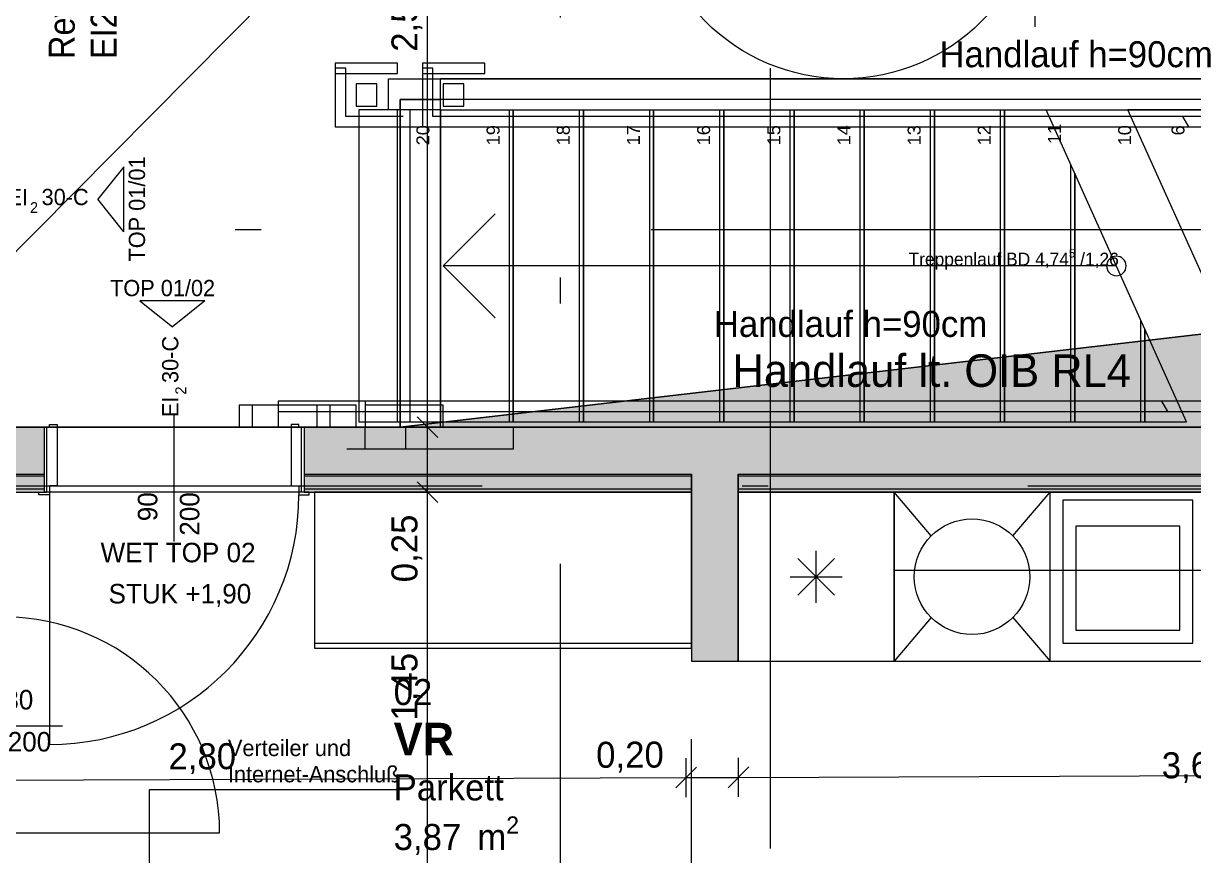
# Model space of a CAD drawing. Header units: metres. Extents: x -3.9 to 83, y -38 to 6.2.
# Drawn here: x 6.935 to 11.437, y -10.422 to -7.222 of the extents above; entities that cross this region are included whole.
import ezdxf

# ---------------------------------------------------------------- set-up
doc = ezdxf.new("R2010")
doc.units = ezdxf.units.M
doc.header["$MEASUREMENT"] = 0
doc.set_wipeout_variables(frame=1)
for name, pattern in [('Achse', [0.004, 0.002, -0.001, 0, -0.001]), ('Schnittlinie', [0.006, 0.003, -0.0015, 0, -0.0015]), ('Strichlinie eng', [0.002, 0.0015, -0.0005]), ('Untersicht', [0.001, 0.0005, -0.0005]), ('Wipeout_Contour', [1, 0, -1])]:
    doc.linetypes.add(name, pattern=pattern)
for name, color, linetype in [('0._EG PP_2_000 Achsraster', 7, 'Continuous'), ('0._EG PP_2_120 Wand Innen tragend', 7, 'Continuous'), ('0._EG PP_2_130 Wand Innen', 7, 'Continuous'), ('0._EG PP_2_210 Decke', 7, 'Continuous'), ('0._EG PP_2_220 Bodenaufbau', 7, 'Continuous'), ('0._EG PP_2_270 Deckendurchbruchsymbol', 7, 'Continuous'), ('0._EG PP_2_410 Treppe', 7, 'Continuous'), ('0._EG PP_2_450 Absturzsicherung', 7, 'Continuous'), ('0._EG PP_2_510 Möblierung', 7, 'Continuous'), ('0._EG PP_2_530 Küche', 7, 'Continuous'), ('0._EG PP_2_810 Raum', 7, 'Continuous'), ('0._EG PP_2_815 Raumbegrenzung', 7, 'Continuous'), ('0._EG PP_2_851 Marker Schnitt', 7, 'Continuous'), ('0._EG PP_2_870 Dokumentation allgemein', 7, 'Continuous'), ('0._EG PP_2_910 Allgemein Bemaßung.x', 7, 'Continuous'), ('0._EG PP_2_915 Allgemein Beschriftung.x', 7, 'Continuous'), ('0._EG PP_2_945 Einreichplan Beschriftung', 7, 'Continuous'), ('0._EG PP_2_950 Polierplan Bemaßung', 7, 'Continuous'), ('0._EG PP_2_958 Detail Beschriftung', 7, 'Continuous')]:
    doc.layers.add(name, color=color, linetype=linetype)
doc.styles.add('ERSTELLTER_STIL_1', font='arial.ttf')
doc.styles.add('ERSTELLTER_STIL_10', font='')
doc.styles.add('ERSTELLTER_STIL_2', font='')
doc.styles.add('ERSTELLTER_STIL_8', font='', dxfattribs={"width": 0.936868})
doc.styles.get('ERSTELLTER_STIL_10').set_extended_font_data('Eurostile', bold=True)
doc.styles.get('ERSTELLTER_STIL_2').set_extended_font_data('Eurostile')
doc.styles.get('ERSTELLTER_STIL_8').set_extended_font_data('Eurostile')

msp = doc.modelspace()

# ---------------------------------------------------------------- hatches: boundary and pattern name
at = {"layer": '0._EG PP_2_120 Wand Innen tragend', "linetype": 'Continuous', "lineweight": 13, "true_color": 0x3f7f02}
for points in [[(7.015, -8.775), (6.835, -8.775), (6.835, -8.955), (7.015, -8.955)], [(9.505, -8.775), (8.015, -8.775), (8.015, -8.955), (9.505, -8.955)], [(9.505, -8.775), (9.505, -9.675), (9.685, -9.675), (9.685, -8.775)], [(9.685, -8.955), (13.31, -8.955), (13.31, -8.775), (9.685, -8.775)]]:
    msp.add_hatch(color=76, dxfattribs=at).paths.add_polyline_path(points)
at = {"layer": '0._EG PP_2_120 Wand Innen tragend', "linetype": 'Continuous', "lineweight": 13, "true_color": 0xffaa00}
for points in [[(6.6475, -9.0125), (7.015, -9.0125), (7.015, -8.9625), (6.6475, -8.9625)], [(8.015, -9.0125), (9.505, -9.0125), (9.505, -8.9625), (8.015, -8.9625)], [(9.685, -9.0125), (13.31, -9.0125), (13.31, -8.9625), (9.685, -8.9625)]]:
    msp.add_hatch(color=40, dxfattribs=at).paths.add_polyline_path(points)
at = {"layer": '0._EG PP_2_120 Wand Innen tragend', "linetype": 'Continuous', "lineweight": 13, "true_color": 0xfb02fe}
for points in [[(7.015, -9.0125), (6.5975, -9.0125), (6.5975, -9.025), (7.015, -9.025)], [(8.015, -9.0125), (8.015, -9.025), (9.505, -9.025), (9.505, -9.0125)], [(9.685, -9.025), (13.31, -9.025), (13.31, -9.0125), (9.685, -9.0125)]]:
    msp.add_hatch(color=6, dxfattribs=at).paths.add_polyline_path(points)

# ---------------------------------------------------------------- linework, layer by layer
at = {"layer": '0._EG PP_2_000 Achsraster', "color": 5, "linetype": 'Achse', "lineweight": 0, "ltscale": 1000}
msp.add_line((-1.5, -9), (21, -9), dxfattribs=at)
at = {"layer": '0._EG PP_2_120 Wand Innen tragend', "color": 7, "linetype": 'Continuous', "lineweight": 13, "ltscale": 1000}
for p, q in [((7.515, -9.2141), (7.515, -8.725)), ((7.015, -8.955), (7.015, -8.9625)), ((7.015, -8.955), (7.015, -8.9625)), ((7.015, -8.955), (7.015, -8.9625)), ((8.015, -8.955), (8.015, -8.9625)), ((8.015, -8.955), (8.015, -8.9625)), ((8.015, -8.955), (8.015, -8.9625)), ((9.505, -8.9625), (9.505, -8.955)), ((9.685, -8.955), (9.685, -8.9625)), ((6.655, -8.9625), (7.015, -8.9625)), ((7.015, -8.9625), (7.015, -9.0125)), ((7.015, -8.9625), (7.015, -9.0125)), ((7.015, -8.9625), (7.015, -9.0125)), ((8.015, -8.9625), (9.505, -8.9625)), ((8.015, -8.9625), (8.015, -9.0125)), ((8.015, -8.9625), (8.015, -9.0125)), ((8.015, -8.9625), (8.015, -9.0125)), ((9.505, -9.0125), (9.505, -8.9625)), ((9.685, -8.9625), (9.685, -9.0125)), ((9.685, -8.9625), (13.31, -8.9625)), ((6.6475, -9.0125), (7.015, -9.0125)), ((7.015, -9.0125), (7.015, -9.025)), ((7.015, -9.0125), (7.015, -9.025)), ((7.015, -9.0125), (7.015, -9.025)), ((7.035, -9.035), (7.035, -9.995)), ((8.015, -9.0125), (9.505, -9.0125)), ((8.015, -9.0125), (8.015, -9.025)), ((8.015, -9.0125), (8.015, -9.025)), ((8.015, -9.0125), (8.015, -9.025)), ((9.505, -9.025), (9.505, -9.0125)), ((9.685, -9.0125), (9.685, -9.025)), ((9.685, -9.0125), (13.31, -9.0125))]:
    msp.add_line(p, q, dxfattribs=at)
at = {"layer": '0._EG PP_2_120 Wand Innen tragend', "color": 7, "linetype": 'Continuous', "lineweight": 18, "ltscale": 1000}
for p, q in [((7.015, -8.775), (7.015, -8.955)), ((7.015, -8.775), (7.015, -8.955)), ((7.015, -8.775), (7.015, -8.955)), ((8.015, -8.775), (8.015, -8.955)), ((8.015, -8.775), (8.015, -8.955)), ((8.015, -8.775), (8.015, -8.955)), ((6.835, -8.955), (7.015, -8.955)), ((8.015, -8.955), (9.505, -8.955)), ((9.685, -8.955), (13.31, -8.955))]:
    msp.add_line(p, q, dxfattribs=at)
at = {"layer": '0._EG PP_2_120 Wand Innen tragend', "color": 8, "linetype": 'Continuous', "lineweight": 13, "ltscale": 1000}
for p, q in [((8.015, -8.775), (7.015, -8.775)), ((7.025, -9.025), (7.025, -8.775)), ((7.025, -8.775), (7.035, -8.775)), ((7.035, -8.775), (7.035, -8.765)), ((7.035, -8.765), (7.065, -8.765)), ((7.065, -8.765), (7.065, -9)), ((7.965, -8.765), (7.965, -9)), ((7.995, -8.765), (7.965, -8.765)), ((7.995, -8.775), (7.995, -8.765)), ((8.005, -8.775), (7.995, -8.775)), ((8.005, -9.025), (8.005, -8.775)), ((7.065, -9), (7.035, -9)), ((7.035, -9), (7.035, -9.035)), ((7.965, -9), (7.995, -9)), ((7.995, -9), (7.995, -9.035)), ((6.995, -9.035), (6.995, -9.025)), ((6.995, -9.025), (7.025, -9.025)), ((7.035, -9.035), (6.995, -9.035)), ((8.015, -9.025), (7.015, -9.025)), ((7.995, -9.035), (8.035, -9.035)), ((8.035, -9.025), (8.005, -9.025)), ((8.035, -9.035), (8.035, -9.025))]:
    msp.add_line(p, q, dxfattribs=at)
at = {"layer": '0._EG PP_2_120 Wand Innen tragend', "color": 7, "linetype": 'Continuous', "lineweight": 18, "ltscale": 1000, "flags": 128}
for points in [[(7.015, -8.775), (6.835, -8.775)], [(9.505, -8.775), (8.015, -8.775)], [(9.685, -8.775), (9.505, -8.775)], [(13.31, -8.775), (9.685, -8.775)], [(9.505, -8.955), (9.505, -9.675)], [(9.685, -9.675), (9.685, -8.955)], [(9.505, -9.675), (9.685, -9.675)]]:
    msp.add_lwpolyline(points, dxfattribs=at)
at = {"layer": '0._EG PP_2_120 Wand Innen tragend', "color": 7, "linetype": 'Continuous', "lineweight": 13, "ltscale": 1000, "flags": 128}
for points in [[(6.835, -9.025), (7.015, -9.025)], [(8.015, -9.025), (9.505, -9.025)], [(9.685, -9.025), (13.31, -9.025)]]:
    msp.add_lwpolyline(points, dxfattribs=at)
at = {"layer": '0._EG PP_2_120 Wand Innen tragend', "color": 7, "linetype": 'Continuous', "lineweight": 13, "ltscale": 1000}
msp.add_arc((7.035, -9.035), 0.96, 270, 0, dxfattribs=at)
at = {"layer": '0._EG PP_2_130 Wand Innen', "color": 7, "linetype": 'Continuous', "lineweight": 13, "ltscale": 1000}
for p, q in [((7.085, -9.925), (6.685, -9.925)), ((6.86, -10.335), (7.69, -10.335))]:
    msp.add_line(p, q, dxfattribs=at)
msp.add_arc((6.86, -10.335), 0.83, 0, 90, dxfattribs=at)
at = {"layer": '0._EG PP_2_210 Decke', "color": 7, "linetype": 'Continuous', "lineweight": 13, "ltscale": 1000, "true_color": 0xf4f4f4, "flags": 128}
msp.add_lwpolyline([(8.385, -8.775), (8.385, -7.515), (13.13, -7.515), (13.13, -8.775)], close=True, dxfattribs=at)
at = {"layer": '0._EG PP_2_220 Bodenaufbau', "color": 7, "linetype": 'Continuous', "lineweight": 13, "ltscale": 1000, "true_color": 0xf4f4f4, "flags": 128}
for points in [[(6.835, -8.775), (8.54, -8.775), (8.54, -7.555), (8.34, -7.555), (8.34, -7.435), (12.805, -7.435), (12.805, -8.775), (13.56, -8.775), (13.56, -14.755), (15.14, -14.755), (15.14, -3.11), (13.385, -3.11), (13.385, -6.225), (10.905, -6.225), (10.905, -6.045), (8.975, -6.045), (8.975, -6.225), (6.835, -6.225)], [(0.3244, -3.915), (0.3639, -14.69), (13.56, -14.69), (13.56, -8.775), (6.835, -8.775), (6.835, -6.225), (6.415, -6.225), (6.415, -3.915)]]:
    msp.add_lwpolyline(points, close=True, dxfattribs=at)
at = {"layer": '0._EG PP_2_410 Treppe', "color": 7, "linetype": 'Untersicht', "lineweight": 18, "ltscale": 1000}
for p, q in [((8.215, -7.375), (8.135, -7.375)), ((8.135, -7.375), (8.135, -7.415)), ((8.295, -7.375), (8.215, -7.375)), ((8.375, -7.375), (8.295, -7.375)), ((8.375, -7.415), (8.375, -7.375)), ((8.175, -7.395), (8.135, -7.395)), ((8.135, -7.395), (8.135, -7.62)), ((8.135, -7.415), (8.215, -7.415)), ((8.175, -7.58), (8.175, -7.395)), ((8.215, -7.415), (8.295, -7.415)), ((8.295, -7.415), (8.375, -7.415)), ((8.215, -7.58), (8.175, -7.58)), ((11.3966, -7.58), (8.215, -7.58)), ((11.4197, -7.62), (11.3966, -7.58)), ((8.135, -7.62), (8.215, -7.62)), ((8.215, -7.62), (11.4197, -7.62)), ((7.915, -8.675), (7.915, -8.715)), ((8.215, -8.675), (7.915, -8.675)), ((11.3158, -8.675), (8.215, -8.675)), ((11.3389, -8.715), (11.3158, -8.675)), ((7.915, -8.715), (8.215, -8.715)), ((8.215, -8.715), (11.3389, -8.715))]:
    msp.add_line(p, q, dxfattribs=at)
at = {"layer": '0._EG PP_2_410 Treppe', "color": 7, "linetype": 'Continuous', "lineweight": 18, "ltscale": 1000}
for p, q in [((8.55, -7.375), (8.47, -7.375)), ((8.47, -7.375), (8.47, -7.415)), ((8.63, -7.375), (8.55, -7.375)), ((8.71, -7.375), (8.63, -7.375)), ((8.51, -7.395), (8.47, -7.395)), ((8.47, -7.395), (8.47, -7.62)), ((8.51, -7.58), (8.51, -7.395)), ((8.55, -7.555), (8.54, -7.555)), ((8.54, -7.555), (8.54, -8.755)), ((8.82, -7.555), (8.55, -7.555)), ((9.09, -7.555), (8.82, -7.555)), ((8.82, -7.555), (8.82, -8.755)), ((8.82, -8.755), (8.82, -7.555)), ((9.36, -7.555), (9.09, -7.555)), ((9.09, -7.555), (9.09, -8.755)), ((9.09, -8.755), (9.09, -7.555)), ((9.63, -7.555), (9.36, -7.555)), ((9.36, -7.555), (9.36, -8.755)), ((9.36, -8.755), (9.36, -7.555)), ((9.9, -7.555), (9.63, -7.555)), ((9.63, -7.555), (9.63, -8.755)), ((9.63, -8.755), (9.63, -7.555)), ((10.17, -7.555), (9.9, -7.555)), ((9.9, -7.555), (9.9, -8.755)), ((9.9, -8.755), (9.9, -7.555)), ((10.44, -7.555), (10.17, -7.555)), ((10.17, -7.555), (10.17, -8.755)), ((10.17, -8.755), (10.17, -7.555)), ((10.71, -7.555), (10.44, -7.555)), ((10.44, -7.555), (10.44, -8.755)), ((10.44, -8.755), (10.44, -7.555)), ((10.8703, -7.555), (10.71, -7.555)), ((10.71, -7.555), (10.71, -8.755)), ((10.71, -8.755), (10.71, -7.555)), ((11.4103, -8.755), (10.8703, -7.555)), ((8.55, -7.58), (8.51, -7.58)), ((12.5249, -7.58), (8.55, -7.58)), ((8.47, -7.62), (8.55, -7.62)), ((8.55, -7.62), (12.548, -7.62)), ((10.98, -7.7987), (10.98, -8.755)), ((10.98, -8.755), (10.98, -7.7987)), ((11.25, -8.3987), (11.25, -8.755)), ((11.25, -8.755), (11.25, -8.3987)), ((8.25, -8.675), (8.25, -8.715)), ((8.55, -8.675), (8.25, -8.675)), ((12.4441, -8.675), (8.55, -8.675)), ((8.25, -8.715), (8.55, -8.715)), ((8.55, -8.715), (12.4672, -8.715)), ((8.54, -8.755), (8.55, -8.755)), ((8.55, -8.755), (8.82, -8.755)), ((8.82, -8.755), (9.09, -8.755)), ((9.09, -8.755), (9.36, -8.755)), ((9.36, -8.755), (9.63, -8.755)), ((9.63, -8.755), (9.9, -8.755)), ((9.9, -8.755), (10.17, -8.755)), ((10.17, -8.755), (10.44, -8.755)), ((10.44, -8.755), (10.71, -8.755)), ((10.71, -8.755), (10.98, -8.755)), ((10.98, -8.755), (11.25, -8.755)), ((11.25, -8.755), (11.4103, -8.755))]:
    msp.add_line(p, q, dxfattribs=at)
at = {"layer": '0._EG PP_2_410 Treppe', "color": 7, "linetype": 'Continuous', "lineweight": 13, "ltscale": 1000}
for p, q in [((8.55, -7.555), (8.225, -7.555)), ((8.225, -7.555), (8.225, -8.755)), ((8.375, -8.755), (8.375, -7.555)), ((8.4219, -7.555), (8.4219, -8.755)), ((10.8703, -7.555), (8.55, -7.555)), ((8.805, -8.755), (8.805, -7.555)), ((9.075, -8.755), (9.075, -7.555)), ((9.345, -8.755), (9.345, -7.555)), ((9.615, -8.755), (9.615, -7.555)), ((9.885, -8.755), (9.885, -7.555)), ((10.155, -8.755), (10.155, -7.555)), ((10.425, -8.755), (10.425, -7.555)), ((10.695, -8.755), (10.695, -7.555)), ((10.965, -8.755), (10.965, -7.7654)), ((8.75, -7.955), (8.55, -8.155)), ((8.82, -8.155), (8.55, -8.155)), ((8.55, -8.155), (8.75, -8.355)), ((11.1403, -8.155), (8.82, -8.155)), ((11.235, -8.755), (11.235, -8.3654)), ((8.225, -8.755), (8.55, -8.755)), ((8.55, -8.755), (11.4103, -8.755))]:
    msp.add_line(p, q, dxfattribs=at)
at = {"layer": '0._EG PP_2_410 Treppe', "color": 255, "linetype": 'Untersicht', "lineweight": 0, "ltscale": 1000, "flags": 128}
for points in [[(8.215, -7.54), (8.295, -7.54), (8.295, -7.455), (8.215, -7.455)], [(8.215, -8.775), (8.405, -8.775), (8.405, -8.86), (7.915, -8.86), (7.915, -8.775)]]:
    msp.add_lwpolyline(points, close=True, dxfattribs=at)
at = {"layer": '0._EG PP_2_410 Treppe', "color": 7, "linetype": 'Continuous', "lineweight": 13, "ltscale": 1000, "flags": 128}
msp.add_lwpolyline([(11.1403, -8.1175, 1), (11.1403, -8.1925, 1)], format="xyb", close=True, dxfattribs=at)
at = {"layer": '0._EG PP_2_410 Treppe', "color": 255, "linetype": 'Continuous', "lineweight": 0, "ltscale": 1000, "flags": 128}
msp.add_lwpolyline([(8.55, -8.775), (8.82, -8.775), (8.82, -8.86), (8.25, -8.86), (8.25, -8.775)], close=True, dxfattribs=at)
at = {"layer": '0._EG PP_2_450 Absturzsicherung', "color": 7, "linetype": 'Continuous', "lineweight": 13, "ltscale": 1000, "true_color": 0xf4f4f4, "flags": 128}
for points in [[(7.765, -8.775), (8.065, -8.775), (8.065, -8.69), (7.765, -8.69)], [(7.815, -8.775), (8.115, -8.775), (8.115, -8.69), (7.815, -8.69)], [(7.815, -8.775), (8.115, -8.775), (8.115, -8.69), (7.815, -8.69)], [(7.815, -8.775), (8.115, -8.775), (8.115, -8.69), (7.815, -8.69)], [(7.915, -8.775), (8.215, -8.775), (8.215, -8.69), (7.915, -8.69)], [(8.25, -8.775), (8.55, -8.775), (8.55, -8.69), (8.25, -8.69)]]:
    msp.add_lwpolyline(points, close=True, dxfattribs=at)
at = {"layer": '0._EG PP_2_510 Möblierung', "color": 8, "linetype": 'Continuous', "lineweight": 13, "ltscale": 1000, "true_color": 0x7e7f7f}
msp.add_line((8.055, -9.605), (9.505, -9.605), dxfattribs=at)
at = {"layer": '0._EG PP_2_510 Möblierung', "color": 8, "linetype": 'Continuous', "lineweight": 13, "ltscale": 1000, "true_color": 0x7e7f7f, "flags": 128}
msp.add_lwpolyline([(8.055, -9.625), (9.505, -9.625), (9.505, -9.025), (8.055, -9.025)], close=True, dxfattribs=at)
at = {"layer": '0._EG PP_2_530 Küche', "color": 150, "linetype": 'Continuous', "lineweight": 13, "ltscale": 1000, "true_color": 0x0f7ffe}
for p, q in [((10.4279, -9.1929), (10.285, -9.025)), ((10.7421, -9.1929), (10.885, -9.025)), ((11.385, -9.155), (10.985, -9.155)), ((10.985, -9.155), (10.985, -9.555)), ((11.385, -9.555), (11.385, -9.155)), ((9.985, -9.45), (9.985, -9.25)), ((9.9143, -9.4207), (10.0557, -9.2793)), ((10.0557, -9.4207), (9.9143, -9.2793)), ((9.885, -9.35), (10.085, -9.35)), ((10.4279, -9.5071), (10.285, -9.675)), ((10.7421, -9.5071), (10.885, -9.675)), ((10.985, -9.555), (11.385, -9.555))]:
    msp.add_line(p, q, dxfattribs=at)
at = {"layer": '0._EG PP_2_530 Küche', "color": 150, "linetype": 'Strichlinie eng', "lineweight": 13, "ltscale": 1000, "true_color": 0x0f7ffe}
for p, q in [((13.31, -9.025), (10.285, -9.025)), ((10.285, -9.025), (10.285, -9.325)), ((10.285, -9.325), (13.31, -9.325))]:
    msp.add_line(p, q, dxfattribs=at)
at = {"layer": '0._EG PP_2_530 Küche', "color": 150, "linetype": 'Continuous', "lineweight": 13, "ltscale": 1000, "true_color": 0x0f7ffe, "flags": 128}
for points in [[(9.685, -9.675), (10.285, -9.675), (10.285, -9.025), (9.685, -9.025)], [(13.31, -9.025), (10.285, -9.025), (10.285, -9.675), (13.31, -9.675)], [(10.285, -9.675), (10.885, -9.675), (10.885, -9.025), (10.285, -9.025)], [(10.935, -9.605), (11.435, -9.605), (11.435, -9.055), (10.935, -9.055)]]:
    msp.add_lwpolyline(points, close=True, dxfattribs=at)
at = {"layer": '0._EG PP_2_530 Küche', "color": 150, "linetype": 'Continuous', "lineweight": 13, "ltscale": 1000, "true_color": 0x0f7ffe}
msp.add_circle((10.585, -9.35), 0.2222, dxfattribs=at)
at = {"layer": '0._EG PP_2_815 Raumbegrenzung', "color": 8, "linetype": 'Untersicht', "lineweight": 13, "ltscale": 1000}
msp.add_line((9.505, -10.475), (9.505, -9.675), dxfattribs=at)
at = {"layer": '0._EG PP_2_851 Marker Schnitt', "color": 7, "linetype": 'Schnittlinie', "lineweight": 13, "ltscale": 1000}
msp.add_line((-2.85, -8.015), (14.6743, -8.015), dxfattribs=at)
at = {"layer": '0._EG PP_2_910 Allgemein Bemaßung.x', "color": 7, "linetype": 'Continuous', "lineweight": 13, "ltscale": 1000}
for p, q in [((7.3209, -7.7733), (7.2209, -7.8983)), ((7.3209, -8.0233), (7.3209, -7.7733)), ((7.3209, -8.0233), (7.2209, -7.8983)), ((7.6333, -8.2891), (7.3833, -8.2891)), ((7.3833, -8.2891), (7.5083, -8.3891)), ((7.6333, -8.2891), (7.5083, -8.3891))]:
    msp.add_line(p, q, dxfattribs=at)
at = {"layer": '0._EG PP_2_945 Einreichplan Beschriftung', "color": 92, "linetype": 'Continuous', "lineweight": 13, "ltscale": 1000}
for p, q in [((7.42, -10.47), (7.42, -10.1681)), ((7.42, -10.1681), (7.7219, -10.1681)), ((7.7219, -10.1681), (8.4124, -10.1681))]:
    msp.add_line(p, q, dxfattribs=at)
at = {"layer": '0._EG PP_2_950 Polierplan Bemaßung', "color": 6, "linetype": 'Continuous', "lineweight": 13, "ltscale": 1000, "true_color": 0xfb02fe}
for p, q in [((8.4898, -8.775), (8.4898, -6.225)), ((8.5648, -8.775), (8.4148, -8.775)), ((8.4498, -8.735), (8.5298, -8.815)), ((8.4898, -9.025), (8.4898, -8.775)), ((8.4498, -8.985), (8.5298, -9.065)), ((8.5648, -9.025), (8.4148, -9.025)), ((8.4898, -10.475), (8.4898, -9.025)), ((9.5253, -10.0819), (9.4456, -10.1622)), ((9.4857, -10.1971), (9.4851, -10.0471)), ((9.7265, -10.0812), (9.6468, -10.1615)), ((9.6869, -10.1963), (9.6864, -10.0463)), ((6.6847, -10.1323), (9.4854, -10.1221)), ((9.4854, -10.1221), (9.6866, -10.1213)), ((9.6866, -10.1213), (13.3103, -10.108))]:
    msp.add_line(p, q, dxfattribs=at)
at = {"layer": '0._EG PP_2_950 Polierplan Bemaßung', "color": 7, "linetype": 'Continuous', "lineweight": 13, "ltscale": 1000}
msp.add_line((10.8279, -7.2356), (10.8279, -7.0356), dxfattribs=at)

# ---------------------------------------------------------------- texts
at = {"layer": '0._EG PP_2_120 Wand Innen tragend', "color": 7, "linetype": 'Continuous', "lineweight": 13, "attachment_point": 9, "style": 'ERSTELLTER_STIL_2'}
for s, insert, char_height in [('\\A1;{\\pqr;\\pt0;\\fEurostile|b0|i0|c0|p0;\\W1.000000;EI}', (6.953, -7.9214), 0.0625), ('\\A1;{\\pqr;\\pt0;\\fEurostile|b0|i0|c0|p0;\\W1.000000;30-C}', (7.1861, -7.922), 0.0625), ('\\A1;{\\pqr;\\pt0;\\fEurostile|b0|i0|c0|p0;\\W1.000000;2}', (6.9914, -7.9514), 0.041667), ('\\A1;{\\pqr;\\pt0;\\fEurostile|b0|i0|c0|p0;\\W1.000000;WET TOP 02}', (7.8283, -9.2955), 0.075), ('\\A1;{\\pqr;\\pt0;\\fEurostile|b0|i0|c0|p0;\\W1.000000;STUK +1,90}', (7.8117, -9.4667), 0.075)]:
    msp.add_mtext(s, dxfattribs=dict(at, insert=insert, char_height=char_height))
at = {"layer": '0._EG PP_2_120 Wand Innen tragend', "color": 7, "linetype": 'Continuous', "lineweight": 13, "attachment_point": 9, "rotation": 90, "style": 'ERSTELLTER_STIL_2'}
for s, insert, char_height in [('\\A1;{\\pqr;\\pt0;\\fEurostile|b0|i0|c0|p0;\\W1.000000;30-C}', (7.532, -8.4239), 0.0625), ('\\A1;{\\pqr;\\pt0;\\fEurostile|b0|i0|c0|p0;\\W1.000000;2}', (7.5614, -8.6186), 0.041667), ('\\A1;{\\pqr;\\pt0;\\fEurostile|b0|i0|c0|p0;\\W1.000000;EI}', (7.5314, -8.657), 0.0625), ('\\A1;{\\pqr;\\pt0;\\fEurostile|b0|i0|c0|p0;\\W1.000000;90}', (7.4514, -9.025), 0.075), ('\\A1;{\\pqr;\\pt0;\\fEurostile|b0|i0|c0|p0;\\W1.000000;200}', (7.613, -9.025), 0.075)]:
    msp.add_mtext(s, dxfattribs=dict(at, insert=insert, char_height=char_height))
at = {"layer": '0._EG PP_2_130 Wand Innen', "color": 7, "linetype": 'Continuous', "lineweight": 13, "char_height": 0.075, "attachment_point": 9, "style": 'ERSTELLTER_STIL_2'}
for s, insert in [('\\A1;{\\pqr;\\pt0;\\fEurostile|b0|i0|c0|p0;\\W1.000000;80}', (6.973, -9.8614)), ('\\A1;{\\pqr;\\pt0;\\fEurostile|b0|i0|c0|p0;\\W1.000000;200}', (7.042, -10.023))]:
    msp.add_mtext(s, dxfattribs=dict(at, insert=insert))
at = {"layer": '0._EG PP_2_270 Deckendurchbruchsymbol', "color": 1, "linetype": 'Continuous', "lineweight": 0, "insert": (10.7575, -8.169), "char_height": 0.05, "attachment_point": 8, "style": 'ERSTELLTER_STIL_2'}
msp.add_mtext('\\A1;{\\pqc;\\pt0;\\fEurostile|b0|i0|c0|p0;\\W1.000000;Treppenlauf BD 4,74\\fEurostile|b0|i0|c0|p0;\\W1.000000;\\A1{\\H.66x;\\S5^  ;}\\fEurostile|b0|i0|c0|p0;\\W1.000000; /1,26\\fEurostile|b0|i0|c0|p0;\\W1.000000;\\A1{\\H.66x;\\S^  ;}\\fEurostile|b0|i0|c0|p0;\\W1.000000;\\fEurostile|b0|i0|c0|p0;\\W1.000000;\\A1{\\H.66x;\\S^  ;}}', dxfattribs=at)
at = {"layer": '0._EG PP_2_410 Treppe', "color": 7, "linetype": 'Continuous', "lineweight": 13, "char_height": 0.05, "attachment_point": 4, "rotation": 90, "style": 'ERSTELLTER_STIL_1'}
for s, insert in [('\\A1;{\\pql;\\fArial|b0|i0|c0|p0;\\W1.000000;20}', (8.4726, -7.6913)), ('\\A1;{\\pql;\\fArial|b0|i0|c0|p0;\\W1.000000;19}', (8.7426, -7.6913)), ('\\A1;{\\pql;\\fArial|b0|i0|c0|p0;\\W1.000000;18}', (9.0126, -7.6913)), ('\\A1;{\\pql;\\fArial|b0|i0|c0|p0;\\W1.000000;17}', (9.2821, -7.6913)), ('\\A1;{\\pql;\\fArial|b0|i0|c0|p0;\\W1.000000;16}', (9.5526, -7.6913)), ('\\A1;{\\pql;\\fArial|b0|i0|c0|p0;\\W1.000000;15}', (9.8226, -7.6913)), ('\\A1;{\\pql;\\fArial|b0|i0|c0|p0;\\W1.000000;14}', (10.0921, -7.6913)), ('\\A1;{\\pql;\\fArial|b0|i0|c0|p0;\\W1.000000;13}', (10.3626, -7.6913)), ('\\A1;{\\pql;\\fArial|b0|i0|c0|p0;\\W1.000000;12}', (10.6321, -7.6913)), ('\\A1;{\\pql;\\fArial|b0|i0|c0|p0;\\W1.000000;11}', (10.9021, -7.6862)), ('\\A1;{\\pql;\\fArial|b0|i0|c0|p0;\\W1.000000;10}', (11.1726, -7.6913)), ('\\A1;{\\pql;\\fArial|b0|i0|c0|p0;\\W1.000000;6}', (11.3776, -7.6531))]:
    msp.add_mtext(s, dxfattribs=dict(at, insert=insert))
at = {"layer": '0._EG PP_2_810 Raum', "color": 7, "linetype": 'Continuous', "lineweight": 13, "attachment_point": 1}
for s, insert, char_height, style in [('\\A1;{\\pql;\\pt0;\\fEurostile|b0|i0|c0|p0;\\W1.000000;02}', (8.3595, -9.7434), 0.1, 'ERSTELLTER_STIL_2'), ('\\A1;{\\pql;\\pt0;\\fEurostile|b1|i0|c0|p0;\\W1.000000;VR}', (8.3595, -9.9116), 0.125, 'ERSTELLTER_STIL_10'), ('\\A1;{\\pql;\\pt0;\\fEurostile|b0|i0|c0|p0;\\W1.000000;Parkett}', (8.3595, -10.11), 0.1, 'ERSTELLTER_STIL_2'), ('\\A1;{\\pql;\\pt0,0.05;\\fEurostile|b0|i0|c0|p0;\\W1.000000;3,87\\fEurostile|b0|i0|c0|p0;\\W1.000000;\\A1{\\H.66x;\\S^  ;}\\fEurostile|b0|i0|c0|p0;\\W1.000000; m\\fEurostile|b0|i0|c0|p0;\\W1.000000;\\A1{\\H.66x;\\S2^  ;}}', (8.3595, -10.2715), 0.1, 'ERSTELLTER_STIL_2')]:
    msp.add_mtext(s, dxfattribs=dict(at, insert=insert, char_height=char_height, style=style))
at = {"layer": '0._EG PP_2_910 Allgemein Bemaßung.x', "color": 7, "linetype": 'Continuous', "lineweight": 13, "insert": (7.3722, -8.138), "char_height": 0.0625, "attachment_point": 4, "rotation": 90, "style": 'ERSTELLTER_STIL_2'}
msp.add_mtext('\\A1;{\\pql;\\fEurostile|b0|i0|c0|p0;\\W1.000000;TOP 01/01}', dxfattribs=at)
at = {"layer": '0._EG PP_2_910 Allgemein Bemaßung.x', "color": 7, "linetype": 'Continuous', "lineweight": 13, "insert": (7.2685, -8.2404), "char_height": 0.0625, "attachment_point": 4, "style": 'ERSTELLTER_STIL_2'}
msp.add_mtext('\\A1;{\\pql;\\fEurostile|b0|i0|c0|p0;\\W1.000000;TOP 01/02}', dxfattribs=at)
at = {"layer": '0._EG PP_2_915 Allgemein Beschriftung.x', "color": 7, "linetype": 'Continuous', "lineweight": 13, "insert": (7.2953, -7.3596), "char_height": 0.1, "width": 1.190625, "attachment_point": 7, "rotation": 90, "line_spacing_factor": 0.968182, "style": 'ERSTELLTER_STIL_8'}
msp.add_mtext('\\A1;{\\pql;\\fEurostile|b0|i0|c0|p0;\\W0.936868;R\\fEurostile|b0|i0|c0|p0;\\W0.936868;evisionsöffnungen EI2 30 - S200}', dxfattribs=at)
at = {"layer": '0._EG PP_2_915 Allgemein Beschriftung.x', "color": 7, "linetype": 'Continuous', "lineweight": 13, "insert": (10.43, -8.6217), "char_height": 0.125, "attachment_point": 8, "style": 'ERSTELLTER_STIL_2'}
msp.add_mtext('\\A1;{\\pqc;\\fEurostile|b0|i0|c0|p0;\\W1.000000;H\\fEurostile|b0|i0|c0|p0;\\W1.000000;andlauf lt. OIB RL4}', dxfattribs=at)
at = {"layer": '0._EG PP_2_945 Einreichplan Beschriftung', "color": 92, "linetype": 'Continuous', "lineweight": 13, "insert": (7.7219, -10.1414), "char_height": 0.0625, "attachment_point": 7, "line_spacing_factor": 0.968754, "style": 'ERSTELLTER_STIL_2'}
msp.add_mtext('\\A1;{\\pql;\\fEurostile|b0|i0|c0|p0;\\W1.000000;Verteiler und\\P\\pql;\\fEurostile|b0|i0|c0|p0;\\W1.000000;Internet-Anschluß}', dxfattribs=at)
at = {"layer": '0._EG PP_2_950 Polierplan Bemaßung', "color": 6, "linetype": 'Continuous', "lineweight": 13, "true_color": 0xfb02fe, "char_height": 0.1, "width": 0.306373, "attachment_point": 7, "style": 'ERSTELLTER_STIL_2'}
for s, insert, rotation in [('\\A1;{\\pql;\\fEurostile|b0|i0|c0|p0;\\W1.000000;2,55}', (8.4698, -7.3314), 90), ('\\A1;{\\pql;\\fEurostile|b0|i0|c0|p0;\\W1.000000;0,25}', (8.4698, -9.3714), 90), ('\\A1;{\\pql;\\fEurostile|b0|i0|c0|p0;\\W1.000000;1,45}', (8.4698, -9.9032), 90), ('\\A1;{\\pql;\\fEurostile|b0|i0|c0|p0;\\W1.000000;2,80}', (7.4934, -10.1094), 0.2101), ('\\A1;{\\pql;\\fEurostile|b0|i0|c0|p0;\\W1.000000;0,20}', (9.139, -10.1033), 0.2101)]:
    msp.add_mtext(s, dxfattribs=dict(at, insert=insert, rotation=rotation))
at = {"layer": '0._EG PP_2_950 Polierplan Bemaßung', "color": 6, "linetype": 'Continuous', "lineweight": 13, "true_color": 0xfb02fe, "insert": (11.3151, -10.1543), "char_height": 0.1, "attachment_point": 7, "rotation": 0.2101, "style": 'ERSTELLTER_STIL_2'}
msp.add_mtext('\\A1;{\\pql;\\fEurostile|b0|i0|c0|p0;\\W1.000000;3,62\\fEurostile|b0|i0|c0|p0;\\W1.000000;\\A1{\\H.66x;\\S5^  ;}}', dxfattribs=at)
at = {"layer": '0._EG PP_2_958 Detail Beschriftung', "color": 7, "linetype": 'Continuous', "lineweight": 13, "char_height": 0.1, "attachment_point": 9, "style": 'ERSTELLTER_STIL_2'}
for insert in [(11.5114, -7.3923), (10.6434, -8.4293)]:
    msp.add_mtext('\\A1;{\\pqr;\\fEurostile|b0|i0|c0|p0;\\W1.000000;Handlauf h=90cm}', dxfattribs=dict(at, insert=insert))

# ---------------------------------------------------------------- next in the draw order: wipeouts: each hides what was drawn before it
at = {"color": 254, "linetype": 'Wipeout_Contour', "lineweight": 0, "ltscale": 52.489274}
msp.add_wipeout([(12.805, -7.435), (8.54, -7.435), (8.54, -7.465), (12.805, -7.465)], dxfattribs=at).dxf.layer = '0._EG PP_2_450 Absturzsicherung'
at = {"color": 254, "linetype": 'Wipeout_Contour', "lineweight": 0, "ltscale": 52.698715}
msp.add_wipeout([(8.54, -7.555), (12.805, -7.555), (12.805, -7.525), (8.54, -7.525)], dxfattribs=at).dxf.layer = '0._EG PP_2_450 Absturzsicherung'

# ---------------------------------------------------------------- next in the draw order: linework, layer by layer
at = {"layer": '0._EG PP_2_450 Absturzsicherung', "color": 7, "linetype": 'Continuous', "lineweight": 18, "ltscale": 1000, "flags": 128}
for points in [[(12.805, -7.435), (8.54, -7.435)], [(8.54, -7.555), (12.805, -7.555)]]:
    msp.add_lwpolyline(points, dxfattribs=at)

# ---------------------------------------------------------------- next in the draw order: wipeouts: each hides what was drawn before it
at = {"color": 254, "linetype": 'Wipeout_Contour', "lineweight": 0, "ltscale": 52.534944}
msp.add_wipeout([(12.805, -7.465), (8.54, -7.465), (8.54, -7.475), (12.805, -7.475)], dxfattribs=at).dxf.layer = '0._EG PP_2_450 Absturzsicherung'
at = {"color": 254, "linetype": 'Wipeout_Contour', "lineweight": 0, "ltscale": 52.651301}
msp.add_wipeout([(8.54, -7.525), (12.805, -7.525), (12.805, -7.515), (8.54, -7.515)], dxfattribs=at).dxf.layer = '0._EG PP_2_450 Absturzsicherung'

# ---------------------------------------------------------------- next in the draw order: wipeouts: each hides what was drawn before it
at = {"color": 254, "linetype": 'Wipeout_Contour', "lineweight": 0, "ltscale": 52.59417}
msp.add_wipeout([(8.54, -7.515), (12.805, -7.515), (12.805, -7.475), (8.54, -7.475)], dxfattribs=at).dxf.layer = '0._EG PP_2_450 Absturzsicherung'

# ---------------------------------------------------------------- next in the draw order: wipeouts: each hides what was drawn before it
at = {"color": 254, "linetype": 'Wipeout_Contour', "lineweight": 0, "ltscale": 52.489274}
msp.add_wipeout([(12.805, -7.435), (8.54, -7.435), (8.54, -7.465), (12.805, -7.465)], dxfattribs=at).dxf.layer = '0._EG PP_2_450 Absturzsicherung'
at = {"color": 254, "linetype": 'Wipeout_Contour', "lineweight": 0, "ltscale": 52.698715}
msp.add_wipeout([(8.54, -7.555), (12.805, -7.555), (12.805, -7.525), (8.54, -7.525)], dxfattribs=at).dxf.layer = '0._EG PP_2_450 Absturzsicherung'

# ---------------------------------------------------------------- next in the draw order: linework, layer by layer
at = {"layer": '0._EG PP_2_450 Absturzsicherung', "color": 7, "linetype": 'Continuous', "lineweight": 18, "ltscale": 1000, "flags": 128}
for points in [[(12.805, -7.435), (8.54, -7.435)], [(8.54, -7.555), (12.805, -7.555)]]:
    msp.add_lwpolyline(points, dxfattribs=at)

# ---------------------------------------------------------------- next in the draw order: wipeouts: each hides what was drawn before it
at = {"color": 254, "linetype": 'Wipeout_Contour', "lineweight": 0, "ltscale": 52.534944}
msp.add_wipeout([(12.805, -7.465), (8.54, -7.465), (8.54, -7.475), (12.805, -7.475)], dxfattribs=at).dxf.layer = '0._EG PP_2_450 Absturzsicherung'
at = {"color": 254, "linetype": 'Wipeout_Contour', "lineweight": 0, "ltscale": 52.651301}
msp.add_wipeout([(8.54, -7.525), (12.805, -7.525), (12.805, -7.515), (8.54, -7.515)], dxfattribs=at).dxf.layer = '0._EG PP_2_450 Absturzsicherung'

# ---------------------------------------------------------------- next in the draw order: wipeouts: each hides what was drawn before it
at = {"color": 254, "linetype": 'Wipeout_Contour', "lineweight": 0, "ltscale": 52.59417}
msp.add_wipeout([(8.54, -7.515), (12.805, -7.515), (12.805, -7.475), (8.54, -7.475)], dxfattribs=at).dxf.layer = '0._EG PP_2_450 Absturzsicherung'

# ---------------------------------------------------------------- next in the draw order: linework, layer by layer
at = {"layer": '0._EG PP_2_450 Absturzsicherung', "color": 7, "linetype": 'Continuous', "lineweight": 18, "ltscale": 1000, "flags": 128}
for points in [[(8.54, -7.465), (8.54, -7.435)], [(8.54, -7.475), (8.54, -7.465)], [(8.54, -7.515), (8.54, -7.475)], [(8.54, -7.525), (8.54, -7.515)], [(8.54, -7.555), (8.54, -7.525)]]:
    msp.add_lwpolyline(points, dxfattribs=at)

# ---------------------------------------------------------------- next in the draw order: wipeouts: each hides what was drawn before it
at = {"color": 254, "linetype": 'Wipeout_Contour', "lineweight": 0, "ltscale": 54.038088}
msp.add_wipeout([(13.68, -7.435), (8.54, -7.435), (8.54, -7.465), (13.68, -7.465)], dxfattribs=at).dxf.layer = '0._EG PP_2_450 Absturzsicherung'
at = {"color": 254, "linetype": 'Wipeout_Contour', "lineweight": 0, "ltscale": 54.243178}
msp.add_wipeout([(8.54, -7.555), (13.68, -7.555), (13.68, -7.525), (8.54, -7.525)], dxfattribs=at).dxf.layer = '0._EG PP_2_450 Absturzsicherung'

# ---------------------------------------------------------------- next in the draw order: linework, layer by layer
at = {"layer": '0._EG PP_2_410 Treppe', "color": 7, "linetype": 'Continuous', "lineweight": 18, "ltscale": 1000}
for p, q in [((8.71, -7.415), (8.71, -7.375)), ((8.47, -7.415), (8.55, -7.415)), ((8.55, -7.415), (8.63, -7.415)), ((8.63, -7.415), (8.71, -7.415)), ((11.455, -7.555), (11.185, -7.555)), ((11.725, -8.755), (11.185, -7.555))]:
    msp.add_line(p, q, dxfattribs=at)
at = {"layer": '0._EG PP_2_410 Treppe', "color": 7, "linetype": 'Continuous', "lineweight": 13, "ltscale": 1000}
msp.add_line((12.805, -7.555), (11.185, -7.555), dxfattribs=at)
at = {"layer": '0._EG PP_2_450 Absturzsicherung', "color": 7, "linetype": 'Continuous', "lineweight": 18, "ltscale": 1000, "flags": 128}
for points in [[(13.68, -7.435), (8.54, -7.435)], [(8.54, -7.555), (13.68, -7.555)]]:
    msp.add_lwpolyline(points, dxfattribs=at)
at = {"layer": '0._EG PP_2_870 Dokumentation allgemein', "color": 190, "linetype": 'Continuous', "lineweight": 0, "ltscale": 1000, "true_color": 0x9900ff}
msp.add_circle((10.09, -6.685), 0.75, dxfattribs=at)

# ---------------------------------------------------------------- next in the draw order: wipeouts: each hides what was drawn before it
at = {"color": 254, "linetype": 'Wipeout_Contour', "lineweight": 0, "ltscale": 54.082817}
msp.add_wipeout([(13.68, -7.465), (8.54, -7.465), (8.54, -7.475), (13.68, -7.475)], dxfattribs=at).dxf.layer = '0._EG PP_2_450 Absturzsicherung'
at = {"color": 254, "linetype": 'Wipeout_Contour', "lineweight": 0, "ltscale": 54.196757}
msp.add_wipeout([(8.54, -7.525), (13.68, -7.525), (13.68, -7.515), (8.54, -7.515)], dxfattribs=at).dxf.layer = '0._EG PP_2_450 Absturzsicherung'

# ---------------------------------------------------------------- next in the draw order: wipeouts: each hides what was drawn before it
at = {"color": 254, "linetype": 'Wipeout_Contour', "lineweight": 0, "ltscale": 54.140798}
msp.add_wipeout([(8.54, -7.515), (13.68, -7.515), (13.68, -7.475), (8.54, -7.475)], dxfattribs=at).dxf.layer = '0._EG PP_2_450 Absturzsicherung'

# ---------------------------------------------------------------- next in the draw order: hatches: boundary and pattern name
at = {"layer": '0._EG PP_2_270 Deckendurchbruchsymbol', "linetype": 'Continuous', "lineweight": 0, "true_color": 0x3f3f3f}
msp.add_hatch(color=250, dxfattribs=at).paths.add_polyline_path([(8.385, -8.775), (13.13, -8.775), (13.13, -7.515), (12.636, -8.281)])

# ---------------------------------------------------------------- next in the draw order: linework, layer by layer
at = {"layer": '0._EG PP_2_000 Achsraster', "color": 5, "linetype": 'Achse', "lineweight": 0, "ltscale": 1000}
msp.add_line((9, 3), (9, -36), dxfattribs=at)
at = {"layer": '0._EG PP_2_270 Deckendurchbruchsymbol', "color": 7, "linetype": 'Continuous', "lineweight": 13, "ltscale": 1000, "flags": 128}
for points in [[(12.636, -8.281), (13.13, -7.515), (8.385, -7.515), (8.385, -8.775)], [(8.385, -8.775), (13.13, -8.775), (13.13, -7.515), (12.636, -8.281)]]:
    msp.add_lwpolyline(points, close=True, dxfattribs=at)
at = {"layer": '0._EG PP_2_410 Treppe', "color": 255, "linetype": 'Continuous', "lineweight": 0, "ltscale": 1000, "flags": 128}
msp.add_lwpolyline([(8.55, -7.54), (8.63, -7.54), (8.63, -7.455), (8.55, -7.455)], close=True, dxfattribs=at)
at = {"layer": '0._EG PP_2_815 Raumbegrenzung', "color": 8, "linetype": 'Continuous', "lineweight": 13, "ltscale": 1000, "flags": 128}
msp.add_lwpolyline([(8.54, -7.435), (12.805, -7.435), (12.805, -8.775), (8.54, -8.775)], close=True, dxfattribs=at)
at = {"layer": '0._EG PP_2_851 Marker Schnitt', "color": 7, "linetype": 'Schnittlinie', "lineweight": 13, "ltscale": 1000}
msp.add_line((9.8079, 4.805), (9.8079, -11.7), dxfattribs=at)
at = {"layer": '0._EG PP_2_950 Polierplan Bemaßung', "color": 76, "linetype": 'Continuous', "lineweight": 13, "ltscale": 1000, "true_color": 0x3f7f02}
msp.add_line((0.1845, -14.87), (8.925, -6.065), dxfattribs=at)

doc.saveas('drawing.dxf')
